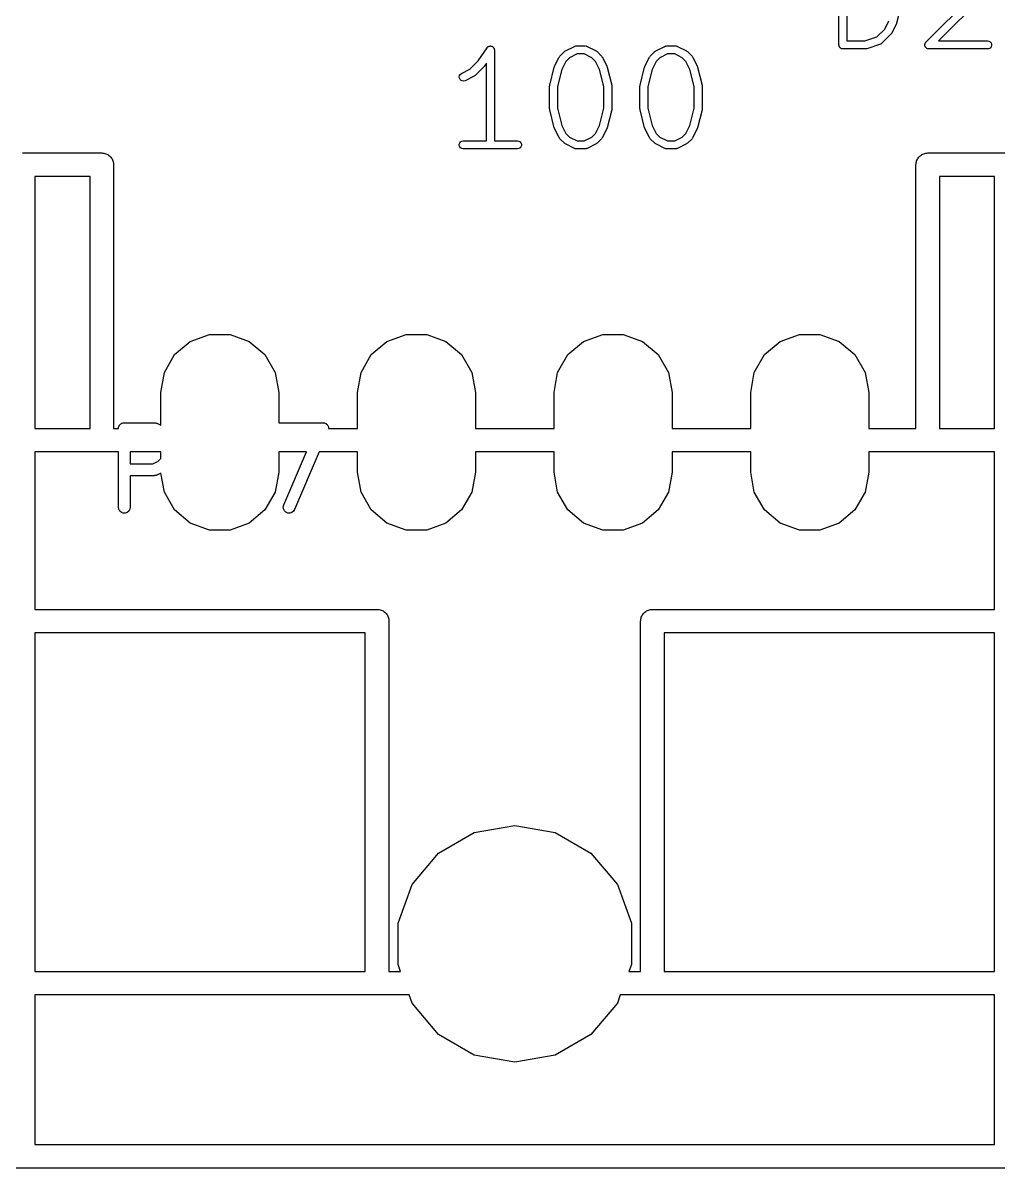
# Model space of a CAD drawing. Extents: x -2.2 to 89.1, y -78.6 to 9.2.
# Drawn here: x 57 to 69.39, y -75.35 to -60.8 of the extents above; entities that cross this region are included whole.
import ezdxf

# ---------------------------------------------------------------- set-up
doc = ezdxf.new("R2010")
doc.units = 0
doc.header["$MEASUREMENT"] = 0
doc.layers.add('BLACK', color=7, linetype='CONTINUOUS')

msp = doc.modelspace()

# ---------------------------------------------------------------- linework, layer by layer
at = {"layer": 'Black'}
for p, q in [((67.3715, -61.0775), (67.3715, -59.871)), ((67.4731, -59.9218), (67.4731, -61.0267)), ((68.4779, -61.0416), (69.1589, -60.3607)), ((69.2392, -60.424), (68.6365, -61.0267)), ((68.161, -60.5728), (68.1035, -60.8026)), ((67.955, -60.8751), (68.0063, -60.7726)), ((68.0997, -60.813), (68.0422, -60.9279)), ((68.1013, -60.8077), (68.0997, -60.813)), ((68.1035, -60.8026), (68.1013, -60.8077)), ((67.7013, -61.0267), (67.8544, -60.9757)), ((67.8544, -60.9757), (67.955, -60.8751)), ((68.0327, -60.9411), (67.9178, -61.056)), ((68.0374, -60.9344), (68.0327, -60.9411)), ((68.0422, -60.9279), (68.0374, -60.9344)), ((62.7851, -61.281), (62.8973, -61.1129)), ((62.8973, -61.1129), (62.8992, -61.1108)), ((62.8992, -61.1108), (62.9006, -61.1084)), ((62.9006, -61.1084), (62.9053, -61.1045)), ((62.9053, -61.1045), (62.9094, -61.1001)), ((62.9094, -61.1001), (62.912, -61.0989)), ((62.912, -61.0989), (62.9141, -61.0971)), ((62.9141, -61.0971), (62.9198, -61.095)), ((62.9198, -61.095), (62.9253, -61.0923)), ((62.9253, -61.0923), (62.9281, -61.092)), ((62.9281, -61.092), (62.9307, -61.091)), ((62.9307, -61.091), (62.9368, -61.091)), ((62.9368, -61.091), (62.9428, -61.0904)), ((62.9428, -61.0904), (62.9455, -61.091)), ((62.9455, -61.091), (62.9483, -61.091)), ((62.9483, -61.091), (62.954, -61.0931)), ((62.954, -61.0931), (62.9599, -61.0945)), ((62.9599, -61.0945), (62.9623, -61.0961)), ((62.9623, -61.0961), (62.9649, -61.0971)), ((62.9649, -61.0971), (62.9696, -61.101)), ((62.9696, -61.101), (62.9746, -61.1043)), ((62.9746, -61.1043), (62.9763, -61.1066)), ((62.9763, -61.1066), (62.9784, -61.1084)), ((62.9784, -61.1084), (62.9815, -61.1136)), ((62.9815, -61.1136), (62.9851, -61.1185)), ((62.9851, -61.1185), (62.9859, -61.1212)), ((62.9859, -61.1212), (62.9873, -61.1237)), ((63.8935, -61.1531), (64.0084, -61.0956)), ((64.0084, -61.0956), (64.0112, -61.0948)), ((64.0112, -61.0948), (64.0137, -61.0933)), ((64.0137, -61.0933), (64.0196, -61.0923)), ((64.0196, -61.0923), (64.0253, -61.0906)), ((64.0253, -61.0906), (64.0282, -61.0908)), ((64.0282, -61.0908), (64.0311, -61.0902)), ((64.0311, -61.0902), (64.146, -61.0902)), ((64.146, -61.0902), (64.1489, -61.0908)), ((64.1489, -61.0908), (64.1518, -61.0906)), ((64.1518, -61.0906), (64.1575, -61.0923)), ((64.1575, -61.0923), (64.1634, -61.0933)), ((64.1634, -61.0933), (64.1659, -61.0948)), ((64.1659, -61.0948), (64.1687, -61.0956)), ((64.1687, -61.0956), (64.2836, -61.1531)), ((65.0425, -61.1531), (65.1574, -61.0956)), ((65.1574, -61.0956), (65.1603, -61.0948)), ((65.1603, -61.0948), (65.1628, -61.0933)), ((65.1628, -61.0933), (65.1687, -61.0923)), ((65.1687, -61.0923), (65.1744, -61.0906)), ((65.1744, -61.0906), (65.1773, -61.0908)), ((65.1773, -61.0908), (65.1802, -61.0902)), ((65.1802, -61.0902), (65.2951, -61.0902)), ((65.2951, -61.0902), (65.298, -61.0908)), ((65.298, -61.0908), (65.3009, -61.0906)), ((65.3009, -61.0906), (65.3066, -61.0923)), ((65.3066, -61.0923), (65.3124, -61.0933)), ((65.3124, -61.0933), (65.315, -61.0948)), ((65.315, -61.0948), (65.3178, -61.0956)), ((65.3178, -61.0956), (65.4327, -61.1531)), ((67.3722, -61.0819), (67.3715, -61.0775)), ((67.3722, -61.0864), (67.3722, -61.0819)), ((67.3738, -61.0905), (67.3722, -61.0864)), ((67.3745, -61.0949), (67.3738, -61.0905)), ((67.3767, -61.0988), (67.3745, -61.0949)), ((67.3783, -61.1029), (67.3767, -61.0988)), ((67.3811, -61.1064), (67.3783, -61.1029)), ((67.3833, -61.1102), (67.3811, -61.1064)), ((67.3868, -61.1131), (67.3833, -61.1102)), ((67.3896, -61.1165), (67.3868, -61.1131)), ((67.3935, -61.1187), (67.3896, -61.1165)), ((67.3969, -61.1215), (67.3935, -61.1187)), ((67.401, -61.1231), (67.3969, -61.1215)), ((67.4731, -61.0267), (67.7013, -61.0267)), ((67.8979, -61.0683), (67.7256, -61.1257)), ((67.9005, -61.0669), (67.8979, -61.0683)), ((67.9033, -61.0661), (67.9005, -61.0669)), ((67.9082, -61.0627), (67.9033, -61.0661)), ((67.9135, -61.0599), (67.9082, -61.0627)), ((67.9154, -61.0577), (67.9135, -61.0599)), ((67.9178, -61.056), (67.9154, -61.0577)), ((68.4633, -61.0731), (68.4638, -61.071)), ((68.4638, -61.0797), (68.4633, -61.0731)), ((68.4638, -61.0687), (68.4661, -61.0625)), ((68.4638, -61.071), (68.4638, -61.0687)), ((68.4638, -61.0864), (68.4638, -61.0797)), ((68.4646, -61.0885), (68.4638, -61.0864)), ((68.4648, -61.0907), (68.4646, -61.0885)), ((68.4676, -61.0967), (68.4648, -61.0907)), ((68.4661, -61.0625), (68.4678, -61.0561)), ((68.4699, -61.1029), (68.4676, -61.0967)), ((68.4678, -61.0561), (68.4691, -61.0543)), ((68.4691, -61.0543), (68.4699, -61.0521)), ((68.4699, -61.0521), (68.4741, -61.0471)), ((68.4713, -61.1047), (68.4699, -61.1029)), ((68.4722, -61.1067), (68.4713, -61.1047)), ((68.4769, -61.1114), (68.4722, -61.1067)), ((68.4741, -61.0471), (68.4779, -61.0416)), ((68.4812, -61.1165), (68.4769, -61.1114)), ((68.4831, -61.1176), (68.4812, -61.1165)), ((68.4847, -61.1192), (68.4831, -61.1176)), ((68.4907, -61.122), (68.4847, -61.1192)), ((68.6365, -61.0267), (69.2607, -61.0267)), ((69.2607, -61.0267), (69.2781, -61.0298)), ((69.2781, -61.0298), (69.2934, -61.0386)), ((69.2934, -61.1165), (69.2781, -61.1253)), ((69.2934, -61.0386), (69.3047, -61.0521)), ((69.3047, -61.1029), (69.2934, -61.1165)), ((69.3047, -61.0521), (69.3108, -61.0687)), ((69.3108, -61.0864), (69.3047, -61.1029)), ((69.3108, -61.0687), (69.3108, -61.0864)), ((62.9873, -61.1237), (62.9883, -61.1296)), ((62.9883, -61.1296), (62.99, -61.1355)), ((62.99, -61.1355), (62.9898, -61.1383)), ((62.9898, -61.1383), (62.9903, -61.141)), ((62.9903, -61.141), (62.9903, -62.2967)), ((63.7559, -61.3481), (63.8133, -61.2332)), ((63.8133, -61.2332), (63.8182, -61.2267)), ((63.8182, -61.2267), (63.8228, -61.22)), ((63.8228, -61.22), (63.8803, -61.1626)), ((63.8803, -61.1626), (63.887, -61.1579)), ((63.887, -61.1579), (63.8935, -61.1531)), ((63.9463, -61.2402), (63.9005, -61.286)), ((64.0431, -61.1918), (63.9463, -61.2402)), ((64.134, -61.1918), (64.0431, -61.1918)), ((64.2308, -61.2403), (64.134, -61.1918)), ((64.2766, -61.286), (64.2308, -61.2403)), ((64.2836, -61.1531), (64.2902, -61.1579)), ((64.2902, -61.1579), (64.2968, -61.1626)), ((64.2968, -61.1626), (64.3543, -61.22)), ((64.3543, -61.22), (64.359, -61.2267)), ((64.359, -61.2267), (64.3638, -61.2332)), ((64.3638, -61.2332), (64.4213, -61.3481)), ((64.9049, -61.3481), (64.9624, -61.2332)), ((64.9624, -61.2332), (64.9672, -61.2267)), ((64.9672, -61.2267), (64.9719, -61.22)), ((64.9719, -61.22), (65.0293, -61.1626)), ((65.0293, -61.1626), (65.036, -61.1579)), ((65.036, -61.1579), (65.0425, -61.1531)), ((65.0954, -61.2402), (65.0496, -61.286)), ((65.1922, -61.1918), (65.0954, -61.2402)), ((65.2831, -61.1918), (65.1922, -61.1918)), ((65.3799, -61.2403), (65.2831, -61.1918)), ((65.4257, -61.286), (65.3799, -61.2403)), ((65.4327, -61.1531), (65.4392, -61.1579)), ((65.4392, -61.1579), (65.4459, -61.1626)), ((65.4459, -61.1626), (65.5033, -61.22)), ((65.5033, -61.22), (65.508, -61.2267)), ((65.508, -61.2267), (65.5129, -61.2332)), ((65.5129, -61.2332), (65.5703, -61.3481)), ((67.4049, -61.1253), (67.401, -61.1231)), ((67.4093, -61.1261), (67.4049, -61.1253)), ((67.4134, -61.1276), (67.4093, -61.1261)), ((67.4179, -61.1276), (67.4134, -61.1276)), ((67.4223, -61.1283), (67.4179, -61.1276)), ((67.7095, -61.1283), (67.4223, -61.1283)), ((67.7175, -61.1269), (67.7095, -61.1283)), ((67.7256, -61.1257), (67.7175, -61.1269)), ((68.4965, -61.1253), (68.4907, -61.122)), ((68.4987, -61.1257), (68.4965, -61.1253)), ((68.5007, -61.1266), (68.4987, -61.1257)), ((68.5073, -61.1272), (68.5007, -61.1266)), ((68.5139, -61.1283), (68.5073, -61.1272)), ((69.2607, -61.1283), (68.5139, -61.1283)), ((69.2781, -61.1253), (69.2607, -61.1283)), ((62.5721, -61.4403), (62.6796, -61.3866)), ((62.6796, -61.3866), (62.7851, -61.281)), ((62.8605, -61.3493), (62.7456, -61.4642)), ((62.8634, -61.3452), (62.8605, -61.3493)), ((62.8669, -61.3416), (62.8634, -61.3452)), ((62.8887, -61.3088), (62.8669, -61.3416)), ((62.8887, -62.2967), (62.8887, -61.3088)), ((63.6946, -61.5883), (63.752, -61.3585)), ((63.752, -61.3585), (63.7543, -61.3535)), ((63.7543, -61.3535), (63.7559, -61.3481)), ((63.8492, -61.3886), (63.7947, -61.6069)), ((63.9005, -61.286), (63.8492, -61.3886)), ((64.3279, -61.3886), (64.2766, -61.286)), ((64.3825, -61.6069), (64.3279, -61.3886)), ((64.4213, -61.3481), (64.4229, -61.3535)), ((64.4229, -61.3535), (64.4251, -61.3585)), ((64.4251, -61.3585), (64.4826, -61.5883)), ((64.8436, -61.5883), (64.9011, -61.3585)), ((64.9011, -61.3585), (64.9033, -61.3535)), ((64.9033, -61.3535), (64.9049, -61.3481)), ((64.9983, -61.3886), (64.9437, -61.6069)), ((65.0496, -61.286), (64.9983, -61.3886)), ((65.477, -61.3886), (65.4257, -61.286)), ((65.5315, -61.6069), (65.477, -61.3886)), ((65.5703, -61.3481), (65.5719, -61.3535)), ((65.5719, -61.3535), (65.5742, -61.3585)), ((65.5742, -61.3585), (65.6316, -61.5883)), ((62.5441, -61.4827), (62.5482, -61.4656)), ((62.5461, -61.5002), (62.5441, -61.4827)), ((62.554, -61.516), (62.5461, -61.5002)), ((62.5482, -61.4656), (62.5579, -61.4508)), ((62.5668, -61.5282), (62.554, -61.516)), ((62.5579, -61.4508), (62.5721, -61.4403)), ((62.583, -61.5352), (62.5668, -61.5282)), ((62.6006, -61.5362), (62.583, -61.5352)), ((62.6175, -61.5312), (62.6006, -61.5362)), ((62.7324, -61.4737), (62.6175, -61.5312)), ((62.739, -61.4689), (62.7324, -61.4737)), ((62.7456, -61.4642), (62.739, -61.4689)), ((63.6931, -61.6007), (63.6941, -61.5945)), ((63.6931, -61.8879), (63.6931, -61.6007)), ((63.6941, -61.5945), (63.6946, -61.5883)), ((63.7947, -61.6069), (63.7947, -61.8817)), ((64.3825, -61.8817), (64.3825, -61.6069)), ((64.4826, -61.5883), (64.483, -61.5945)), ((64.483, -61.5945), (64.4841, -61.6007)), ((64.4841, -61.6007), (64.4841, -61.8879)), ((64.8421, -61.6007), (64.8432, -61.5945)), ((64.8421, -61.8879), (64.8421, -61.6007)), ((64.8432, -61.5945), (64.8436, -61.5883)), ((64.9437, -61.6069), (64.9437, -61.8817)), ((65.5315, -61.8817), (65.5315, -61.6069)), ((65.6316, -61.5883), (65.6321, -61.5945)), ((65.6321, -61.5945), (65.6331, -61.6007)), ((65.6331, -61.6007), (65.6331, -61.8879)), ((63.6941, -61.8941), (63.6931, -61.8879)), ((63.6946, -61.9002), (63.6941, -61.8941)), ((63.752, -62.1301), (63.6946, -61.9002)), ((63.7947, -61.8817), (63.8492, -62.1)), ((64.3279, -62.1), (64.3825, -61.8817)), ((64.4826, -61.9002), (64.4251, -62.1301)), ((64.483, -61.8941), (64.4826, -61.9002)), ((64.4841, -61.8879), (64.483, -61.8941)), ((64.8432, -61.8941), (64.8421, -61.8879)), ((64.8436, -61.9002), (64.8432, -61.8941)), ((64.9011, -62.1301), (64.8436, -61.9002)), ((64.9437, -61.8817), (64.9983, -62.1)), ((65.477, -62.1), (65.5315, -61.8817)), ((65.6316, -61.9002), (65.5742, -62.1301)), ((65.6321, -61.8941), (65.6316, -61.9002)), ((65.6331, -61.8879), (65.6321, -61.8941)), ((63.7543, -62.1351), (63.752, -62.1301)), ((63.7559, -62.1405), (63.7543, -62.1351)), ((63.8133, -62.2554), (63.7559, -62.1405)), ((63.8492, -62.1), (63.9005, -62.2026)), ((64.2766, -62.2026), (64.3279, -62.1)), ((64.4213, -62.1405), (64.3638, -62.2554)), ((64.4229, -62.1351), (64.4213, -62.1405)), ((64.4251, -62.1301), (64.4229, -62.1351)), ((64.9033, -62.1351), (64.9011, -62.1301)), ((64.9049, -62.1405), (64.9033, -62.1351)), ((64.9624, -62.2554), (64.9049, -62.1405)), ((64.9983, -62.1), (65.0496, -62.2026)), ((65.4257, -62.2026), (65.477, -62.1)), ((65.5703, -62.1405), (65.5129, -62.2554)), ((65.5719, -62.1351), (65.5703, -62.1405)), ((65.5742, -62.1301), (65.5719, -62.1351)), ((63.8182, -62.2619), (63.8133, -62.2554)), ((63.8228, -62.2686), (63.8182, -62.2619)), ((63.8803, -62.326), (63.8228, -62.2686)), ((63.9005, -62.2026), (63.9463, -62.2483)), ((63.9463, -62.2483), (64.0431, -62.2967)), ((64.134, -62.2967), (64.2308, -62.2483)), ((64.2308, -62.2483), (64.2766, -62.2026)), ((64.3543, -62.2686), (64.2968, -62.326)), ((64.359, -62.2619), (64.3543, -62.2686)), ((64.3638, -62.2554), (64.359, -62.2619)), ((64.9672, -62.2619), (64.9624, -62.2554)), ((64.9719, -62.2686), (64.9672, -62.2619)), ((65.0293, -62.326), (64.9719, -62.2686)), ((65.0496, -62.2026), (65.0954, -62.2483)), ((65.0954, -62.2483), (65.1922, -62.2967)), ((65.2831, -62.2967), (65.3799, -62.2483)), ((65.3799, -62.2483), (65.4257, -62.2026)), ((65.5033, -62.2686), (65.4459, -62.326)), ((65.508, -62.2619), (65.5033, -62.2686)), ((65.5129, -62.2554), (65.508, -62.2619)), ((62.5448, -62.3387), (62.5508, -62.3221)), ((62.5448, -62.3564), (62.5448, -62.3387)), ((62.5508, -62.3729), (62.5448, -62.3564)), ((62.5508, -62.3221), (62.5622, -62.3086)), ((62.5622, -62.3865), (62.5508, -62.3729)), ((62.5622, -62.3086), (62.5774, -62.2998)), ((62.5774, -62.3953), (62.5622, -62.3865)), ((62.5774, -62.2998), (62.5948, -62.2967)), ((62.5948, -62.3983), (62.5774, -62.3953)), ((62.5948, -62.2967), (62.8887, -62.2967)), ((63.2842, -62.3983), (62.5948, -62.3983)), ((62.9903, -62.2967), (63.2842, -62.2967)), ((63.2842, -62.2967), (63.3016, -62.2998)), ((63.3016, -62.3953), (63.2842, -62.3983)), ((63.3016, -62.2998), (63.3169, -62.3086)), ((63.3169, -62.3865), (63.3016, -62.3953)), ((63.3169, -62.3086), (63.3282, -62.3221)), ((63.3282, -62.3729), (63.3169, -62.3865)), ((63.3282, -62.3221), (63.3343, -62.3387)), ((63.3343, -62.3564), (63.3282, -62.3729)), ((63.3343, -62.3387), (63.3343, -62.3564)), ((63.887, -62.3307), (63.8803, -62.326)), ((63.8935, -62.3355), (63.887, -62.3307)), ((64.0084, -62.393), (63.8935, -62.3355)), ((64.0112, -62.3938), (64.0084, -62.393)), ((64.0137, -62.3953), (64.0112, -62.3938)), ((64.0196, -62.3963), (64.0137, -62.3953)), ((64.0253, -62.398), (64.0196, -62.3963)), ((64.0282, -62.3978), (64.0253, -62.398)), ((64.0311, -62.3983), (64.0282, -62.3978)), ((64.146, -62.3983), (64.0311, -62.3983)), ((64.0431, -62.2967), (64.134, -62.2967)), ((64.1489, -62.3978), (64.146, -62.3983)), ((64.1518, -62.398), (64.1489, -62.3978)), ((64.1575, -62.3963), (64.1518, -62.398)), ((64.1634, -62.3953), (64.1575, -62.3963)), ((64.1659, -62.3938), (64.1634, -62.3953)), ((64.1687, -62.393), (64.1659, -62.3938)), ((64.2836, -62.3355), (64.1687, -62.393)), ((64.2902, -62.3307), (64.2836, -62.3355)), ((64.2968, -62.326), (64.2902, -62.3307)), ((65.036, -62.3307), (65.0293, -62.326)), ((65.0425, -62.3355), (65.036, -62.3307)), ((65.1574, -62.393), (65.0425, -62.3355)), ((65.1603, -62.3938), (65.1574, -62.393)), ((65.1628, -62.3953), (65.1603, -62.3938)), ((65.1687, -62.3963), (65.1628, -62.3953)), ((65.1744, -62.398), (65.1687, -62.3963)), ((65.1773, -62.3978), (65.1744, -62.398)), ((65.1802, -62.3983), (65.1773, -62.3978)), ((65.2951, -62.3983), (65.1802, -62.3983)), ((65.1922, -62.2967), (65.2831, -62.2967)), ((65.298, -62.3978), (65.2951, -62.3983)), ((65.3009, -62.398), (65.298, -62.3978)), ((65.3066, -62.3963), (65.3009, -62.398)), ((65.3124, -62.3953), (65.3066, -62.3963)), ((65.315, -62.3938), (65.3124, -62.3953)), ((65.3178, -62.393), (65.315, -62.3938)), ((65.4327, -62.3355), (65.3178, -62.393)), ((65.4392, -62.3307), (65.4327, -62.3355)), ((65.4459, -62.326), (65.4392, -62.3307)), ((56.9933, -62.45), (57, -62.45)), ((57, -62.45), (58, -62.45)), ((58, -62.45), (58.0129, -62.4523)), ((58.0129, -62.4523), (58.026, -62.4523)), ((58.026, -62.4523), (58.0384, -62.4568)), ((58.0384, -62.4568), (58.0513, -62.459)), ((58.0513, -62.459), (58.0627, -62.4656)), ((58.0627, -62.4656), (58.075, -62.4701)), ((58.075, -62.4701), (58.0851, -62.4785)), ((58.0851, -62.4785), (58.0964, -62.4851)), ((58.0964, -62.4851), (58.1049, -62.4951)), ((58.1049, -62.4951), (58.1149, -62.5036)), ((58.1149, -62.5036), (58.1215, -62.5149)), ((58.1215, -62.5149), (58.1299, -62.525)), ((58.1299, -62.525), (58.1344, -62.5373)), ((58.1344, -62.5373), (58.141, -62.5487)), ((58.141, -62.5487), (58.1432, -62.5616)), ((58.1432, -62.5616), (58.1477, -62.574)), ((58.1477, -62.574), (58.1477, -62.5871)), ((68.3523, -62.574), (68.3568, -62.5616)), ((68.3523, -62.5871), (68.3523, -62.574)), ((68.3568, -62.5616), (68.359, -62.5487)), ((68.359, -62.5487), (68.3656, -62.5373)), ((68.3656, -62.5373), (68.3701, -62.525)), ((68.3701, -62.525), (68.3785, -62.5149)), ((68.3785, -62.5149), (68.3851, -62.5036)), ((68.3851, -62.5036), (68.3951, -62.4951)), ((68.3951, -62.4951), (68.4036, -62.4851)), ((68.4036, -62.4851), (68.4149, -62.4785)), ((68.4149, -62.4785), (68.425, -62.4701)), ((68.425, -62.4701), (68.4373, -62.4656)), ((68.4373, -62.4656), (68.4487, -62.459)), ((68.4487, -62.459), (68.4616, -62.4568)), ((68.4616, -62.4568), (68.474, -62.4523)), ((68.474, -62.4523), (68.4871, -62.4523)), ((68.4871, -62.4523), (68.5, -62.45)), ((68.5, -62.45), (69.5, -62.45)), ((58.1477, -62.5871), (58.15, -62.6)), ((58.15, -62.6), (58.15, -65.95)), ((68.35, -62.6), (68.3523, -62.5871)), ((68.35, -65.95), (68.35, -62.6)), ((57.15, -62.75), (57.15, -65.95)), ((57.85, -62.75), (57.15, -62.75)), ((57.85, -65.95), (57.85, -62.75)), ((68.65, -62.75), (68.65, -65.95)), ((69.35, -62.75), (68.65, -62.75)), ((69.35, -65.95), (69.35, -62.75)), ((59.125, -64.8457), (59.3698, -64.7566)), ((59.3698, -64.7566), (59.6302, -64.7566)), ((59.6302, -64.7566), (59.875, -64.8457)), ((61.625, -64.8457), (61.8698, -64.7566)), ((61.8698, -64.7566), (62.1302, -64.7566)), ((62.1302, -64.7566), (62.375, -64.8457)), ((64.125, -64.8457), (64.3698, -64.7566)), ((64.3698, -64.7566), (64.6302, -64.7566)), ((64.6302, -64.7566), (64.875, -64.8457)), ((66.625, -64.8457), (66.8698, -64.7566)), ((66.8698, -64.7566), (67.1302, -64.7566)), ((67.1302, -64.7566), (67.375, -64.8457)), ((58.9255, -65.0131), (59.125, -64.8457)), ((59.875, -64.8457), (60.0745, -65.0131)), ((61.4255, -65.0131), (61.625, -64.8457)), ((62.375, -64.8457), (62.5745, -65.0131)), ((63.9255, -65.0131), (64.125, -64.8457)), ((64.875, -64.8457), (65.0745, -65.0131)), ((66.4255, -65.0131), (66.625, -64.8457)), ((67.375, -64.8457), (67.5745, -65.0131)), ((58.7952, -65.2387), (58.9255, -65.0131)), ((60.0745, -65.0131), (60.2048, -65.2387)), ((61.2952, -65.2387), (61.4255, -65.0131)), ((62.5745, -65.0131), (62.7048, -65.2387)), ((63.7952, -65.2387), (63.9255, -65.0131)), ((65.0745, -65.0131), (65.2048, -65.2387)), ((66.2952, -65.2387), (66.4255, -65.0131)), ((67.5745, -65.0131), (67.7048, -65.2387)), ((58.75, -65.4952), (58.7952, -65.2387)), ((60.2048, -65.2387), (60.25, -65.4952)), ((61.25, -65.4952), (61.2952, -65.2387)), ((62.7048, -65.2387), (62.75, -65.4952)), ((63.75, -65.4952), (63.7952, -65.2387)), ((65.2048, -65.2387), (65.25, -65.4952)), ((66.25, -65.4952), (66.2952, -65.2387)), ((67.7048, -65.2387), (67.75, -65.4952)), ((58.75, -65.9102), (58.75, -65.4952)), ((60.25, -65.4952), (60.25, -65.8774)), ((61.25, -65.95), (61.25, -65.4952)), ((62.75, -65.4952), (62.75, -65.95)), ((63.75, -65.95), (63.75, -65.4952)), ((65.25, -65.4952), (65.25, -65.95)), ((66.25, -65.95), (66.25, -65.4952)), ((67.75, -65.4952), (67.75, -65.95)), ((58.2152, -65.9267), (58.2185, -65.921)), ((58.2185, -65.921), (58.2208, -65.9149)), ((58.2208, -65.9149), (58.225, -65.9099)), ((58.225, -65.9099), (58.2283, -65.9042)), ((58.2283, -65.9042), (58.2333, -65.9)), ((58.2333, -65.9), (58.2375, -65.8949)), ((58.2375, -65.8949), (58.2432, -65.8916)), ((58.2432, -65.8916), (58.2482, -65.8874)), ((58.2482, -65.8874), (58.2544, -65.8852)), ((58.2544, -65.8852), (58.2601, -65.8819)), ((58.2601, -65.8819), (58.2665, -65.8808)), ((58.2665, -65.8808), (58.2727, -65.8785)), ((58.2727, -65.8785), (58.2793, -65.8785)), ((58.2793, -65.8785), (58.2857, -65.8774)), ((58.2857, -65.8774), (58.6667, -65.8774)), ((58.6667, -65.8774), (58.6709, -65.8781)), ((58.6709, -65.8781), (58.6752, -65.8779)), ((58.6752, -65.8779), (58.6837, -65.8804)), ((58.6837, -65.8804), (58.6923, -65.8819)), ((58.6923, -65.8819), (58.6961, -65.8841)), ((58.6961, -65.8841), (58.7002, -65.8853)), ((58.7002, -65.8853), (58.75, -65.9102)), ((60.25, -65.8774), (60.8095, -65.8774)), ((60.8095, -65.8774), (60.818, -65.8789)), ((60.818, -65.8789), (60.8266, -65.8794)), ((60.8266, -65.8794), (60.8308, -65.8811)), ((60.8308, -65.8811), (60.8352, -65.8819)), ((60.8352, -65.8819), (60.8426, -65.8862)), ((60.8426, -65.8862), (60.8506, -65.8896)), ((60.8506, -65.8896), (60.8539, -65.8927)), ((60.8539, -65.8927), (60.8577, -65.8949)), ((60.8577, -65.8949), (60.8633, -65.9015)), ((60.8633, -65.9015), (60.8696, -65.9075)), ((60.8696, -65.9075), (60.8716, -65.9115)), ((60.8716, -65.9115), (60.8745, -65.9149)), ((60.8745, -65.9149), (60.8774, -65.923)), ((60.8774, -65.923), (60.8813, -65.9307)), ((57.15, -65.95), (57.85, -65.95)), ((58.15, -65.95), (58.2111, -65.95)), ((58.2111, -65.95), (58.2119, -65.9459)), ((58.2119, -65.9394), (58.2141, -65.9332)), ((58.2119, -65.9459), (58.2119, -65.9394)), ((58.2141, -65.9332), (58.2152, -65.9267)), ((60.8813, -65.9307), (60.8819, -65.9351)), ((60.8819, -65.9351), (60.8834, -65.9394)), ((60.8834, -65.9394), (60.8834, -65.948)), ((60.8834, -65.948), (60.8836, -65.95)), ((60.8836, -65.95), (61.25, -65.95)), ((62.75, -65.95), (63.75, -65.95)), ((65.25, -65.95), (66.25, -65.95)), ((67.75, -65.95), (68.35, -65.95)), ((68.65, -65.95), (69.35, -65.95)), ((58.2107, -66.25), (57.15, -66.25)), ((57.15, -66.25), (57.15, -68.25)), ((58.2107, -66.9524), (58.2107, -66.25)), ((58.3607, -66.25), (58.3607, -66.4012)), ((58.75, -66.25), (58.3607, -66.25)), ((58.7175, -66.3669), (58.7479, -66.3365)), ((58.7479, -66.3365), (58.75, -66.3323)), ((58.75, -66.3323), (58.75, -66.25)), ((60.6004, -66.25), (60.25, -66.25)), ((60.25, -66.25), (60.25, -66.5048)), ((60.312, -66.9228), (60.6004, -66.25)), ((60.7636, -66.25), (60.4499, -66.9819)), ((61.25, -66.25), (60.7636, -66.25)), ((61.25, -66.5048), (61.25, -66.25)), ((63.75, -66.25), (62.75, -66.25)), ((62.75, -66.25), (62.75, -66.5048)), ((63.75, -66.5048), (63.75, -66.25)), ((66.25, -66.25), (65.25, -66.25)), ((65.25, -66.25), (65.25, -66.5048)), ((66.25, -66.5048), (66.25, -66.25)), ((67.75, -66.25), (67.75, -66.5048)), ((69.35, -66.25), (67.75, -66.25)), ((69.35, -68.25), (69.35, -66.25)), ((58.3607, -66.4012), (58.649, -66.4012)), ((58.649, -66.4012), (58.7175, -66.3669)), ((60.25, -66.5048), (60.2048, -66.7613)), ((61.2952, -66.7613), (61.25, -66.5048)), ((62.75, -66.5048), (62.7048, -66.7613)), ((63.7952, -66.7613), (63.75, -66.5048)), ((65.25, -66.5048), (65.2048, -66.7613)), ((66.2952, -66.7613), (66.25, -66.5048)), ((67.75, -66.5048), (67.7048, -66.7613)), ((58.6667, -66.5512), (58.3607, -66.5512)), ((58.3607, -66.5512), (58.3607, -66.9524)), ((58.6709, -66.5504), (58.6667, -66.5512)), ((58.6752, -66.5507), (58.6709, -66.5504)), ((58.6837, -66.5482), (58.6752, -66.5507)), ((58.6923, -66.5467), (58.6837, -66.5482)), ((58.6961, -66.5445), (58.6923, -66.5467)), ((58.7002, -66.5433), (58.6961, -66.5445)), ((58.7522, -66.5173), (58.7002, -66.5433)), ((58.7952, -66.7613), (58.7522, -66.5173)), ((58.9255, -66.9869), (58.7952, -66.7613)), ((60.2048, -66.7613), (60.0745, -66.9869)), ((61.4255, -66.9869), (61.2952, -66.7613)), ((62.7048, -66.7613), (62.5745, -66.9869)), ((63.9255, -66.9869), (63.7952, -66.7613)), ((65.2048, -66.7613), (65.0745, -66.9869)), ((66.4255, -66.9869), (66.2952, -66.7613)), ((67.7048, -66.7613), (67.5745, -66.9869)), ((60.3061, -66.9482), (60.312, -66.9228)), ((58.2152, -66.978), (58.2107, -66.9524)), ((58.2283, -67.0006), (58.2152, -66.978)), ((58.2482, -67.0173), (58.2283, -67.0006)), ((58.2727, -67.0262), (58.2482, -67.0173)), ((58.2987, -67.0262), (58.2727, -67.0262)), ((58.3232, -67.0173), (58.2987, -67.0262)), ((58.3432, -67.0006), (58.3232, -67.0173)), ((58.3562, -66.978), (58.3432, -67.0006)), ((58.3607, -66.9524), (58.3562, -66.978)), ((59.125, -67.1543), (58.9255, -66.9869)), ((60.0745, -66.9869), (59.875, -67.1543)), ((60.3092, -66.9741), (60.3061, -66.9482)), ((60.3209, -66.9973), (60.3092, -66.9741)), ((60.3399, -67.0151), (60.3209, -66.9973)), ((60.3638, -67.0254), (60.3399, -67.0151)), ((60.3898, -67.0269), (60.3638, -67.0254)), ((60.4148, -67.0193), (60.3898, -67.0269)), ((60.4356, -67.0037), (60.4148, -67.0193)), ((60.4499, -66.9819), (60.4356, -67.0037)), ((61.625, -67.1543), (61.4255, -66.9869)), ((62.5745, -66.9869), (62.375, -67.1543)), ((64.125, -67.1543), (63.9255, -66.9869)), ((65.0745, -66.9869), (64.875, -67.1543)), ((66.625, -67.1543), (66.4255, -66.9869)), ((67.5745, -66.9869), (67.375, -67.1543)), ((59.3698, -67.2434), (59.125, -67.1543)), ((59.875, -67.1543), (59.6302, -67.2434)), ((61.8698, -67.2434), (61.625, -67.1543)), ((62.375, -67.1543), (62.1302, -67.2434)), ((64.3698, -67.2434), (64.125, -67.1543)), ((64.875, -67.1543), (64.6302, -67.2434)), ((66.8698, -67.2434), (66.625, -67.1543)), ((67.375, -67.1543), (67.1302, -67.2434)), ((59.6302, -67.2434), (59.3698, -67.2434)), ((62.1302, -67.2434), (61.8698, -67.2434)), ((64.6302, -67.2434), (64.3698, -67.2434)), ((67.1302, -67.2434), (66.8698, -67.2434)), ((57.15, -68.25), (61.5, -68.25)), ((61.5, -68.25), (61.5129, -68.2523)), ((61.5129, -68.2523), (61.526, -68.2523)), ((61.526, -68.2523), (61.5384, -68.2568)), ((64.9616, -68.2568), (64.974, -68.2523)), ((64.974, -68.2523), (64.9871, -68.2523)), ((64.9871, -68.2523), (65, -68.25)), ((65, -68.25), (69.35, -68.25)), ((61.5384, -68.2568), (61.5513, -68.259)), ((61.5513, -68.259), (61.5627, -68.2656)), ((61.5627, -68.2656), (61.575, -68.2701)), ((61.575, -68.2701), (61.5851, -68.2785)), ((61.5851, -68.2785), (61.5964, -68.2851)), ((61.5964, -68.2851), (61.6049, -68.2951)), ((61.6049, -68.2951), (61.6149, -68.3036)), ((61.6149, -68.3036), (61.6215, -68.3149)), ((61.6215, -68.3149), (61.6299, -68.325)), ((61.6299, -68.325), (61.6344, -68.3373)), ((61.6344, -68.3373), (61.641, -68.3487)), ((61.641, -68.3487), (61.6432, -68.3616)), ((61.6432, -68.3616), (61.6477, -68.374)), ((61.6477, -68.374), (61.6477, -68.3871)), ((61.6477, -68.3871), (61.65, -68.4)), ((64.85, -68.4), (64.8523, -68.3871)), ((64.8523, -68.374), (64.8568, -68.3616)), ((64.8523, -68.3871), (64.8523, -68.374)), ((64.8568, -68.3616), (64.859, -68.3487)), ((64.859, -68.3487), (64.8656, -68.3373)), ((64.8656, -68.3373), (64.8701, -68.325)), ((64.8701, -68.325), (64.8785, -68.3149)), ((64.8785, -68.3149), (64.8851, -68.3036)), ((64.8851, -68.3036), (64.8951, -68.2951)), ((64.8951, -68.2951), (64.9036, -68.2851)), ((64.9036, -68.2851), (64.9149, -68.2785)), ((64.9149, -68.2785), (64.925, -68.2701)), ((64.925, -68.2701), (64.9373, -68.2656)), ((64.9373, -68.2656), (64.9487, -68.259)), ((64.9487, -68.259), (64.9616, -68.2568)), ((61.65, -68.4), (61.65, -72.85)), ((64.85, -72.85), (64.85, -68.4)), ((57.15, -68.55), (57.15, -72.85)), ((61.35, -68.55), (57.15, -68.55)), ((61.35, -72.85), (61.35, -68.55)), ((65.15, -68.55), (65.15, -72.85)), ((69.35, -68.55), (65.15, -68.55)), ((69.35, -72.85), (69.35, -68.55)), ((62.735, -71.0851), (63.25, -70.9943)), ((63.25, -70.9943), (63.765, -71.0851)), ((62.2821, -71.3465), (62.735, -71.0851)), ((63.765, -71.0851), (64.2179, -71.3465)), ((61.946, -71.7471), (62.2821, -71.3465)), ((64.2179, -71.3465), (64.554, -71.7471)), ((61.7671, -72.2385), (61.946, -71.7471)), ((64.554, -71.7471), (64.7329, -72.2385)), ((61.7671, -72.7615), (61.7671, -72.2385)), ((64.7329, -72.2385), (64.7329, -72.7615)), ((61.7994, -72.85), (61.7671, -72.7615)), ((64.7329, -72.7615), (64.7006, -72.85)), ((57.15, -72.85), (61.35, -72.85)), ((61.65, -72.85), (61.7994, -72.85)), ((64.7006, -72.85), (64.85, -72.85)), ((65.15, -72.85), (69.35, -72.85)), ((61.9086, -73.15), (57.15, -73.15)), ((57.15, -73.15), (57.15, -75.05)), ((61.946, -73.2529), (61.9086, -73.15)), ((64.5914, -73.15), (64.554, -73.2529)), ((69.35, -73.15), (64.5914, -73.15)), ((69.35, -75.05), (69.35, -73.15)), ((62.2821, -73.6535), (61.946, -73.2529)), ((64.554, -73.2529), (64.2179, -73.6535)), ((62.735, -73.9149), (62.2821, -73.6535)), ((64.2179, -73.6535), (63.765, -73.9149)), ((63.25, -74.0057), (62.735, -73.9149)), ((63.765, -73.9149), (63.25, -74.0057)), ((57.15, -75.05), (69.35, -75.05)), ((57, -75.35), (44.5, -75.35)), ((69.5, -75.35), (57, -75.35))]:
    msp.add_line(p, q, dxfattribs=at)

doc.saveas('drawing.dxf')
